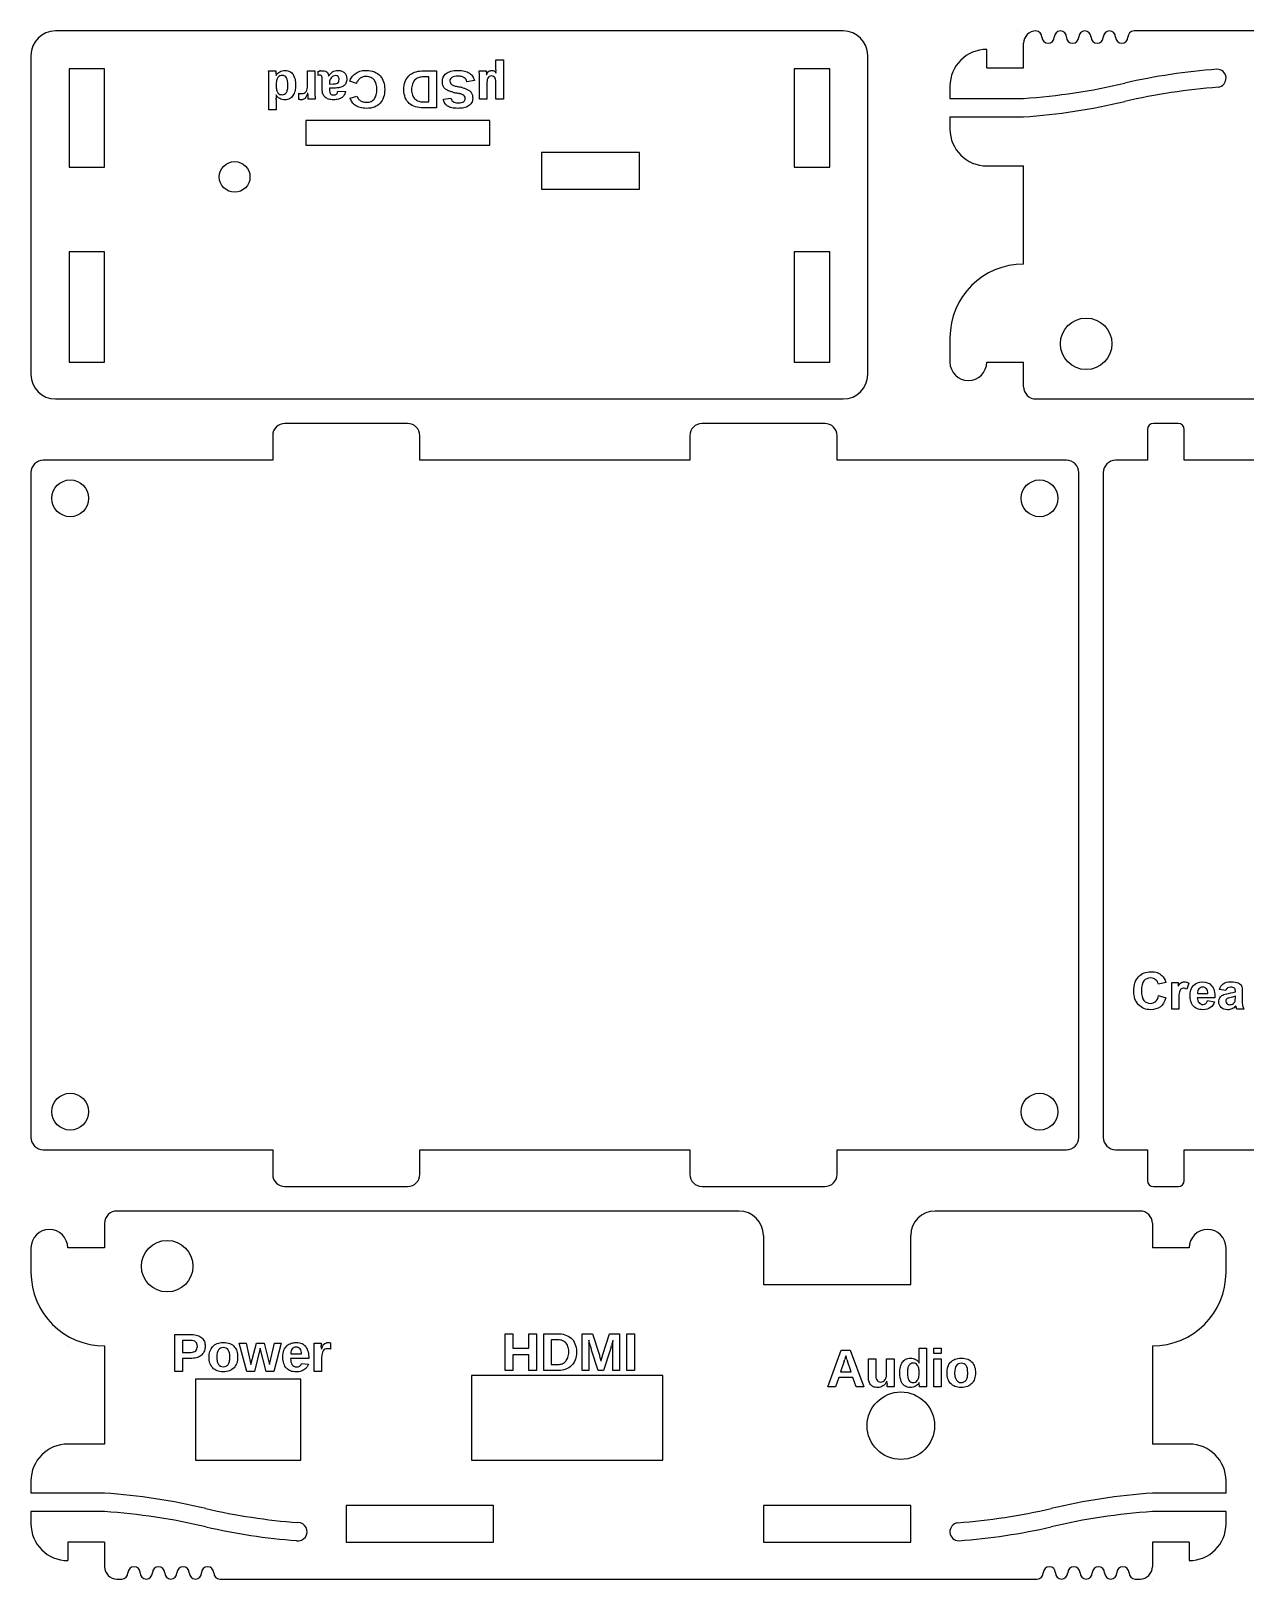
# Model space of a CAD drawing. Header units: millimetres. Extents: x 0 to 173, y 0 to 126.
# Drawn here: x 0 to 98.9, y 0 to 126.2 of the extents above; entities that cross this region are included whole.
import ezdxf

# ---------------------------------------------------------------- set-up
doc = ezdxf.new("R2010")
doc.units = ezdxf.units.MM
doc.layers.add('connector cutout', color=1, linetype='Continuous')
doc.layers.add('text', color=2, linetype='Continuous')

msp = doc.modelspace()

# ---------------------------------------------------------------- linework, layer by layer
at = {"lineweight": -3}
for p, q in [((66.2, 126.2), (2, 126.2)), ((80.4, 126.2), (80.4, 126.2)), ((80.9, 123.2), (80.9, 125.2)), ((157.3, 126.2), (89.9, 126.2)), ((0, 124.2), (0, 98.2)), ((68.2, 98.2), (68.2, 124.2)), ((77.9, 123.2), (77.9, 124.7)), ((6, 123.1), (3.1, 123.1)), ((3.1, 123.1), (3.1, 115.1)), ((6, 115.1), (6, 123.1)), ((65.1, 123.1), (62.2, 123.1)), ((62.2, 123.1), (62.2, 115.1)), ((65.1, 115.1), (65.1, 123.1)), ((77.9, 123.2), (80.9, 123.2)), ((74.9, 121.7), (74.9, 120.7)), ((74.9, 120.7), (80.9, 120.7)), ((74.9, 119.2), (80.9, 119.2)), ((74.9, 119.2), (74.9, 118.2)), ((3.1, 115.1), (6, 115.1)), ((62.2, 115.1), (65.1, 115.1)), ((77.9, 115.2), (80.9, 115.2)), ((80.9, 107.2), (80.9, 115.2)), ((6, 108.2), (3.1, 108.2)), ((3.1, 108.2), (3.1, 99.2)), ((6, 99.2), (6, 108.2)), ((65.1, 108.2), (62.2, 108.2)), ((62.2, 108.2), (62.2, 99.2)), ((65.1, 99.2), (65.1, 108.2)), ((74.9, 101.2), (74.9, 99.2)), ((3.1, 99.2), (6, 99.2)), ((62.2, 99.2), (65.1, 99.2)), ((77.9, 99.2), (77.9, 99.2)), ((77.9, 99.2), (80.9, 99.2)), ((80.9, 97.2), (80.9, 99.2)), ((2, 96.2), (66.2, 96.2)), ((81.9, 96.2), (132.6, 96.2)), ((30.7, 94.2), (20.7, 94.2)), ((64.7, 94.2), (54.7, 94.2)), ((19.7, 93.2), (19.7, 91.2)), ((31.7, 91.2), (31.7, 93.2)), ((53.7, 93.2), (53.7, 91.2)), ((65.7, 91.2), (65.7, 93.2)), ((19.7, 91.2), (1, 91.2)), ((53.7, 91.2), (31.7, 91.2)), ((84.4, 91.2), (65.7, 91.2)), ((91, 91.2), (88.4, 91.2)), ((141.1, 91.2), (94, 91.2)), ((0, 90.2), (0, 36)), ((85.4, 36), (85.4, 90.2)), ((87.4, 90.2), (87.4, 36)), ((1, 35), (19.7, 35)), ((19.7, 35), (19.7, 33)), ((31.7, 35), (53.7, 35)), ((31.7, 33), (31.7, 35)), ((53.7, 35), (53.7, 33)), ((65.7, 35), (84.4, 35)), ((65.7, 33), (65.7, 35)), ((88.4, 35), (91, 35)), ((94, 35), (141.1, 35)), ((20.7, 32), (30.7, 32)), ((54.7, 32), (64.7, 32)), ((57.7, 30), (7, 30)), ((90.4, 30), (73.7, 30)), ((6, 29), (6, 27)), ((59.7, 28), (59.7, 24)), ((71.7, 24), (71.7, 28)), ((91.4, 29), (91.4, 27)), ((0, 27), (0, 25)), ((3, 27), (3, 27)), ((6, 27), (3, 27)), ((94.4, 27), (91.4, 27)), ((94.4, 27), (94.4, 27)), ((97.4, 25), (97.4, 27)), ((59.7, 24), (71.7, 24)), ((3, 19), (3, 19)), ((6, 19), (6, 11)), ((91.4, 19), (91.4, 11)), ((6, 11), (3, 11)), ((94.4, 11), (91.4, 11)), ((0, 8), (0, 7)), ((97.4, 7), (97.4, 8)), ((6, 7), (0, 7)), ((97.4, 7), (91.4, 7)), ((6, 5.5), (0, 5.5)), ((0, 5.5), (0, 4.5)), ((37.7, 6), (25.7, 6)), ((25.7, 6), (25.7, 3)), ((37.7, 3), (37.7, 6)), ((71.7, 6), (59.7, 6)), ((59.7, 6), (59.7, 3)), ((71.7, 3), (71.7, 6)), ((97.4, 5.5), (91.4, 5.5)), ((97.4, 4.5), (97.4, 5.5)), ((3, 3), (3, 3)), ((3, 3), (3, 1.5)), ((6, 3), (3, 3)), ((6, 3), (6, 1)), ((25.7, 3), (37.7, 3)), ((59.7, 3), (71.7, 3)), ((94.4, 3), (91.4, 3)), ((91.4, 3), (91.4, 1)), ((94.4, 3), (94.4, 1.5)), ((7, 0), (7.4, 0)), ((90, 0), (90.4, 0)), ((91.4, 0), (91.4, 0))]:
    msp.add_line(p, q, dxfattribs=at)
for p, q in [((91, 93.7), (91, 91.2)), ((93.5, 94.2), (91.5, 94.2)), ((94, 91.2), (94, 93.7)), ((94, 91.2), (94, 91.2)), ((91, 35), (91, 32.5)), ((94, 35), (94, 35)), ((94, 32.5), (94, 35)), ((91.5, 32), (93.5, 32)), ((15.4, 0), (82, 0))]:
    msp.add_line(p, q)
for centre in [(86, 100.7), (11.1, 25.5)]:
    msp.add_circle(centre, 2.1)
for centre, radius, start, end in [((2, 124.2), 2, 90, 180), ((66.2, 124.2), 2, 0, 90), ((81.9, 125.2), 1, 90, 180), ((77.9, 121.7), 3, 90, 180), ((100.32, 73.21), 50, 94.1979, 102.9071), ((96.66, 122.34), 0.742, 278.5192, 90), ((77.56, 170.59), 50, 273.8292, 283.4021), ((100.43, 71.74), 50, 94.1965, 103.0348), ((77.56, 169.09), 50, 273.8292, 283.4021), ((77.9, 118.2), 3, 180, 270), ((2, 98.2), 2, 180, 270), ((66.2, 98.2), 2, 270, 0), ((81.9, 97.2), 1, 180, 270), ((20.7, 93.2), 1, 90, 180), ((30.7, 93.2), 1, 0, 90), ((54.7, 93.2), 1, 90, 180), ((64.7, 93.2), 1, 0, 90), ((1, 90.2), 1, 90, 180), ((84.4, 90.2), 1, 0, 90), ((88.4, 90.2), 1, 90, 180), ((1, 36), 1, 180, 270), ((84.4, 36), 1, 270, 0), ((88.4, 36), 1, 180, 270), ((20.7, 33), 1, 180, 270), ((30.7, 33), 1, 270, 0), ((54.7, 33), 1, 180, 270), ((64.7, 33), 1, 270, 0), ((7, 29), 1, 90, 180), ((90.4, 29), 1, 0, 90), ((95.9, 27), 1.5, 0, 180), ((91.4, 25), 6, 270, 0), ((3, 8), 3, 90, 180), ((94.4, 8), 3, 0, 90), ((2.66, -42.89), 50, 76.5979, 86.1708), ((94.74, -42.89), 50, 93.8292, 103.4021), ((2.66, -44.39), 50, 76.5979, 86.1708), ((25.53, 54.46), 50, 256.9645, 265.6752), ((71.87, 54.46), 50, 274.1965, 283.0348), ((94.74, -44.39), 50, 93.8292, 103.4021), ((3, 4.5), 3, 180, 270), ((25.42, 52.99), 50, 257.0936, 265.6751), ((21.76, 3.86), 0.742, 261.3844, 90.0951), ((75.64, 3.86), 0.742, 98.5192, 270), ((71.98, 52.99), 50, 274.1979, 282.9071), ((94.4, 4.5), 3, 270, 0), ((7, 1), 1, 180, 270), ((90.4, 1), 1, 270, 0)]:
    msp.add_arc(centre, radius, start, end, dxfattribs=at)
for centre, radius, start, end in [((81.9, 125.7), 0.5, 0, 90), ((82.9, 125.7), 0.5, 180, 0), ((83.9, 125.7), 0.5, 0, 180), ((84.9, 125.7), 0.5, 180, 0), ((85.9, 125.7), 0.5, 0, 180), ((86.9, 125.7), 0.5, 180, 0), ((87.9, 125.7), 0.5, 0, 180), ((88.9, 125.7), 0.5, 180, 0), ((89.9, 125.7), 0.5, 90, 180), ((80.9, 101.2), 6, 90, 180), ((76.4, 99.2), 1.5, 180, 0), ((91.5, 93.7), 0.5, 90, 180), ((93.5, 93.7), 0.5, 0, 90), ((91.5, 32.5), 0.5, 180, 270), ((93.5, 32.5), 0.5, 270, 0), ((57.7, 28), 2, 0, 90), ((73.7, 28), 2, 90, 180), ((1.5, 27), 1.5, 0, 180), ((6, 25), 6, 180, 270), ((7.4, 0.5), 0.5, 270, 0), ((8.4, 0.5), 0.5, 0, 180), ((9.4, 0.5), 0.5, 180, 0), ((10.4, 0.5), 0.5, 0, 180), ((11.4, 0.5), 0.5, 180, 0), ((12.4, 0.5), 0.5, 0, 180), ((13.4, 0.5), 0.5, 180, 0), ((14.4, 0.5), 0.5, 0, 180), ((15.4, 0.5), 0.5, 180, 270), ((82, 0.5), 0.5, 270, 0), ((83, 0.5), 0.5, 0, 180), ((84, 0.5), 0.5, 180, 0), ((85, 0.5), 0.5, 0, 180), ((86, 0.5), 0.5, 180, 0), ((87, 0.5), 0.5, 0, 180), ((88, 0.5), 0.5, 180, 0), ((89, 0.5), 0.5, 0, 180), ((90, 0.5), 0.5, 180, 270)]:
    msp.add_arc(centre, radius, start, end)
at = {"layer": 'connector cutout'}
for p, q in [((37.4, 118.9), (22.4, 118.9)), ((22.4, 118.9), (22.4, 116.9)), ((37.4, 116.9), (37.4, 118.9)), ((22.4, 116.9), (37.4, 116.9)), ((49.6, 116.3), (41.6, 116.3)), ((41.6, 116.3), (41.6, 113.3)), ((49.6, 113.3), (49.6, 116.3)), ((41.6, 113.3), (49.6, 113.3)), ((51.5, 16.6), (35.9, 16.6)), ((35.9, 16.6), (35.9, 9.7)), ((51.5, 9.7), (51.5, 16.6)), ((22, 16.3), (13.4, 16.3)), ((13.4, 16.3), (13.4, 9.7)), ((22, 9.7), (22, 16.3)), ((13.4, 9.7), (22, 9.7)), ((35.9, 9.7), (51.5, 9.7))]:
    msp.add_line(p, q, dxfattribs=at)
for centre, radius in [((16.6, 114.3), 1.25), ((3.2, 88.1), 1.5), ((82.2, 88.1), 1.5), ((3.2, 38.1), 1.5), ((82.2, 38.1), 1.5), ((70.9, 12.5), 2.75)]:
    msp.add_circle(centre, radius, dxfattribs=at)
at = {"layer": 'text'}
for p, q in [((37.9, 123.03), (37.9, 123.84)), ((37.9, 123.84), (38.5, 123.84)), ((38.5, 123.84), (38.5, 120.63)), ((19.37, 122.94), (19.95, 122.94)), ((19.39, 119.78), (19.39, 122.44)), ((19.98, 122.56), (19.99, 122.56)), ((22.54, 121.81), (22.54, 122.94)), ((22.54, 122.94), (23.14, 122.94)), ((23.14, 122.94), (23.14, 121.17)), ((23.41, 122.58), (23.41, 122.91)), ((24.26, 122.53), (24.27, 122.53)), ((31.85, 122.94), (33.06, 122.94)), ((32.44, 122.45), (31.9, 122.45)), ((32.44, 120.42), (32.44, 122.45)), ((33.06, 122.94), (33.06, 119.94)), ((36.53, 122.94), (37.1, 122.94)), ((36.55, 120.63), (36.55, 122.42)), ((37.13, 122.63), (37.14, 122.63)), ((37.9, 122.79), (37.91, 122.79)), ((23.74, 121.42), (23.74, 122.26)), ((24.33, 121.99), (24.33, 121.87)), ((24.33, 121.87), (24.64, 121.88)), ((24.83, 121.55), (24.33, 121.54)), ((24.33, 121.54), (24.33, 121.42)), ((25.01, 121.3), (25.63, 121.27)), ((26.52, 121.92), (25.98, 122.12)), ((36.14, 122.16), (35.53, 122.06)), ((37.15, 121.86), (37.15, 120.63)), ((37.9, 120.63), (37.9, 121.92)), ((19.99, 121), (19.98, 121)), ((19.99, 120.62), (19.99, 119.78)), ((21.82, 120.62), (21.82, 121.12)), ((22.56, 121.13), (22.55, 121.13)), ((23.16, 120.63), (22.59, 120.63)), ((26.01, 120.73), (26.57, 120.88)), ((33.06, 119.94), (31.98, 119.94)), ((31.99, 120.42), (32.44, 120.42)), ((33.61, 120.64), (34.22, 120.73)), ((37.15, 120.63), (36.55, 120.63)), ((38.5, 120.63), (37.9, 120.63)), ((19.99, 119.78), (19.39, 119.78)), ((92.49, 48.64), (91.89, 48.49)), ((92.98, 46.46), (92.98, 48.64)), ((92.98, 48.64), (93.51, 48.64)), ((93.51, 48.64), (93.51, 48.33)), ((94.38, 48.58), (94.21, 48.08)), ((97.39, 47.97), (96.87, 48.07)), ((91.91, 47.57), (92.49, 47.38)), ((93.55, 47.13), (93.55, 46.46)), ((96.5, 47.38), (95.06, 47.38)), ((95.07, 47.74), (95.93, 47.74)), ((95.89, 47.15), (96.47, 47.06)), ((98.16, 47.88), (98.16, 47.94)), ((98.16, 47.39), (98.16, 47.51)), ((98.72, 47.85), (98.72, 47.18)), ((93.55, 46.46), (92.98, 46.46)), ((98.85, 46.46), (98.28, 46.46)), ((11.73, 16.93), (11.73, 19.93)), ((11.73, 19.93), (13.08, 19.93)), ((13.01, 19.45), (12.36, 19.45)), ((12.36, 19.45), (12.36, 18.47)), ((17.58, 16.93), (16.98, 19.24)), ((16.98, 19.24), (17.55, 19.24)), ((17.55, 19.24), (17.92, 17.48)), ((17.92, 17.48), (18.37, 19.24)), ((18.37, 19.24), (19.01, 19.24)), ((19.01, 19.24), (19.45, 17.48)), ((19.45, 17.48), (19.84, 19.24)), ((20.4, 19.24), (19.79, 16.93)), ((19.84, 19.24), (20.4, 19.24)), ((23.07, 19.24), (23.64, 19.24)), ((24.42, 19.25), (24.42, 18.75)), ((38.65, 17), (38.65, 20)), ((38.65, 20), (39.27, 20)), ((39.27, 20), (39.27, 18.81)), ((40.58, 18.81), (40.58, 20)), ((40.58, 20), (41.21, 20)), ((41.21, 20), (41.21, 17)), ((41.79, 17), (41.79, 20)), ((41.79, 20), (42.87, 20)), ((42.86, 19.51), (42.41, 19.51)), ((42.41, 19.51), (42.41, 17.49)), ((44.93, 17), (44.93, 20)), ((44.93, 20), (45.77, 20)), ((45.77, 20), (46.3, 18.32)), ((46.61, 18.31), (47.14, 20)), ((47.14, 20), (47.97, 20)), ((47.97, 20), (47.97, 17)), ((48.56, 17), (48.56, 20)), ((48.56, 20), (49.18, 20)), ((49.18, 20), (49.18, 17)), ((12.36, 18.47), (13.02, 18.47)), ((13.1, 17.99), (12.36, 17.99)), ((12.36, 17.99), (12.36, 16.93)), ((18.69, 18.81), (18.21, 16.93)), ((19.16, 16.93), (18.69, 18.81)), ((22.64, 17.97), (21.16, 17.97)), ((21.17, 18.35), (22.06, 18.35)), ((22.64, 17.99), (22.64, 17.97)), ((23.09, 16.93), (23.09, 18.7)), ((23.67, 18.75), (23.68, 18.75)), ((23.69, 18.06), (23.69, 16.93)), ((39.27, 18.81), (40.58, 18.81)), ((40.58, 18.29), (39.27, 18.29)), ((39.27, 18.29), (39.27, 17)), ((40.58, 17), (40.58, 18.29)), ((45.48, 18.82), (45.48, 17)), ((46.23, 17), (45.69, 18.67)), ((47.21, 18.67), (46.67, 17)), ((47.42, 17), (47.42, 18.82)), ((64.95, 15.66), (66.04, 18.66)), ((66.28, 17.76), (65.98, 16.9)), ((66.04, 18.66), (66.78, 18.66)), ((66.84, 16.9), (66.55, 17.76)), ((66.78, 18.66), (67.87, 15.66)), ((68.25, 16.5), (68.25, 17.96)), ((68.25, 17.96), (68.85, 17.96)), ((68.85, 17.96), (68.85, 16.67)), ((69.74, 16.73), (69.74, 17.96)), ((69.74, 17.96), (70.34, 17.96)), ((70.34, 17.96), (70.34, 16.17)), ((72.39, 17.98), (72.39, 18.82)), ((72.39, 18.82), (72.99, 18.82)), ((72.99, 18.82), (72.99, 16.16)), ((73.58, 18.38), (73.58, 18.82)), ((73.58, 18.82), (74.18, 18.82)), ((74.18, 18.38), (73.58, 18.38)), ((73.58, 15.66), (73.58, 17.96)), ((73.58, 17.96), (74.18, 17.96)), ((74.18, 18.82), (74.18, 18.38)), ((74.18, 17.96), (74.18, 15.66)), ((12.36, 16.93), (11.73, 16.93)), ((18.21, 16.93), (17.58, 16.93)), ((19.79, 16.93), (19.16, 16.93)), ((22.04, 17.57), (22.61, 17.52)), ((23.69, 16.93), (23.09, 16.93)), ((39.27, 17), (38.65, 17)), ((41.21, 17), (40.58, 17)), ((43, 17), (41.79, 17)), ((42.41, 17.49), (42.95, 17.49)), ((45.48, 17), (44.93, 17)), ((46.67, 17), (46.23, 17)), ((47.97, 17), (47.42, 17)), ((49.18, 17), (48.56, 17)), ((65.84, 16.43), (65.58, 15.66)), ((66.98, 16.43), (65.84, 16.43)), ((65.98, 16.9), (66.84, 16.9)), ((67.25, 15.66), (66.98, 16.43)), ((72.39, 17.6), (72.39, 17.6)), ((65.58, 15.66), (64.95, 15.66)), ((67.87, 15.66), (67.25, 15.66)), ((69.76, 16.12), (69.75, 16.12)), ((70.35, 15.66), (69.78, 15.66)), ((72.39, 16.03), (72.38, 16.03)), ((73, 15.66), (72.42, 15.66)), ((74.18, 15.66), (73.58, 15.66))]:
    msp.add_line(p, q, dxfattribs=at)
for centre, radius, start, end in [((17.06, 122.5), 2.92, 3.2884, 5.509), ((19.7, 138.39), 15.93, 283.4983, 283.8521), ((23.73, 122.03), 0.927, 98.5294, 103.8919), ((25.16, 122.42), 11.39, 0.0146, 0.7676), ((44.67, 123.03), 6.77, 179.9947, 180.9953), ((37.3, 133.44), 12.57, 256.5921, 257.8947), ((31.46, 106.58), 15.45, 75.9628, 76.9375), ((26.23, 120.84), 6.24, 180.0193, 181.0368), ((13.75, 120.62), 6.23, 0.0206, 1.0379), ((22.3, 123.29), 2.22, 257.5268, 260.5807), ((31.61, 121.39), 9.05, 182.3985, 183.3362), ((42.91, 122.04), 20.38, 183.3164, 183.7036), ((14.62, 18.49), 9.05, 2.3985, 3.3362), ((84.69, 21.42), 39.28, 182.8355, 183.1901), ((-94.83, 13.62), 140.42, 2.2005, 2.2883), ((36.09, 16.35), 9.87, 15.6779, 16.4761), ((91.63, 31.95), 47.83, 195.6874, 195.8518), ((1.27, 31.95), 47.83, 344.1482, 344.3126), ((633.21, -137.22), 606.37, 165.02444, 165.05568), ((23.94, 16.58), 2.22, 77.5268, 80.5807), ((121.17, 40.34), 78.53, 195.8515, 195.942), ((130.61, -4.73), 87.11, 164.8935, 165.0386), ((37.42, 20.55), 9.44, 344.1459, 344.7236), ((54.45, 15.9), 8.2, 164.0616, 164.7252), ((57.1, 20.9), 9.7, 341.0973, 342.0328), ((75.72, 20.9), 9.7, 197.9672, 198.9027), ((107.93, 17.72), 38.2, 182.5832, 182.7877)]:
    msp.add_arc(centre, radius, start, end, dxfattribs=at)
for points in [[(19.38, 122.73), (19.38, 122.82), (19.37, 122.89), (19.37, 122.94)], [(19.39, 122.44), (19.39, 122.55), (19.38, 122.65), (19.38, 122.73)], [(19.95, 122.94), (19.95, 122.93), (19.95, 122.91), (19.96, 122.88)], [(19.96, 122.88), (19.96, 122.85), (19.97, 122.81), (19.97, 122.78)], [(19.98, 122.66), (19.98, 122.63), (19.98, 122.59), (19.98, 122.56)], [(19.99, 122.56), (20.06, 122.71), (20.16, 122.82), (20.28, 122.88)], [(20.29, 122.53), (20.23, 122.51), (20.18, 122.46), (20.13, 122.4)], [(20.28, 122.88), (20.4, 122.95), (20.55, 122.98), (20.73, 122.98)], [(20.47, 122.57), (20.41, 122.57), (20.35, 122.56), (20.29, 122.53)], [(20.94, 121.79), (20.94, 122.31), (20.79, 122.57), (20.47, 122.57)], [(20.73, 122.98), (20.87, 122.98), (21, 122.95), (21.1, 122.89)], [(21.1, 122.89), (21.21, 122.83), (21.3, 122.75), (21.36, 122.64)], [(21.36, 122.64), (21.43, 122.53), (21.48, 122.41), (21.52, 122.26)], [(23.55, 122.6), (23.5, 122.6), (23.46, 122.59), (23.41, 122.58)], [(23.64, 122.57), (23.62, 122.59), (23.59, 122.6), (23.55, 122.6)], [(23.59, 122.95), (23.62, 122.95), (23.65, 122.96), (23.69, 122.96)], [(23.7, 122.51), (23.69, 122.54), (23.67, 122.56), (23.64, 122.57)], [(23.69, 122.96), (23.72, 122.96), (23.75, 122.96), (23.8, 122.96)], [(23.73, 122.4), (23.72, 122.44), (23.71, 122.48), (23.7, 122.51)], [(23.8, 122.96), (23.95, 122.96), (24.06, 122.93), (24.13, 122.85)], [(24.13, 122.85), (24.2, 122.78), (24.24, 122.67), (24.26, 122.53)], [(24.27, 122.53), (24.35, 122.67), (24.45, 122.78), (24.58, 122.86)], [(24.63, 122.51), (24.57, 122.48), (24.51, 122.44), (24.47, 122.38)], [(24.58, 122.86), (24.7, 122.94), (24.85, 122.98), (25.03, 122.98)], [(24.84, 122.56), (24.76, 122.56), (24.69, 122.55), (24.63, 122.51)], [(25.04, 122.48), (24.99, 122.54), (24.92, 122.56), (24.84, 122.56)], [(25.03, 122.98), (25.14, 122.98), (25.24, 122.96), (25.33, 122.93)], [(25.11, 122.24), (25.11, 122.35), (25.09, 122.43), (25.04, 122.48)], [(25.33, 122.93), (25.41, 122.9), (25.49, 122.86), (25.55, 122.8)], [(25.55, 122.8), (25.61, 122.74), (25.66, 122.67), (25.69, 122.58)], [(25.69, 122.58), (25.72, 122.5), (25.74, 122.4), (25.74, 122.29)], [(25.98, 122.12), (26.02, 122.23), (26.08, 122.34), (26.15, 122.44)], [(26.15, 122.44), (26.22, 122.54), (26.31, 122.63), (26.41, 122.71)], [(26.41, 122.71), (26.52, 122.79), (26.65, 122.86), (26.79, 122.91)], [(27.01, 122.44), (26.92, 122.4), (26.85, 122.36), (26.78, 122.31)], [(26.79, 122.91), (26.94, 122.96), (27.11, 122.98), (27.31, 122.98)], [(27.31, 122.49), (27.2, 122.49), (27.09, 122.47), (27.01, 122.44)], [(27.31, 122.98), (27.57, 122.98), (27.8, 122.94), (27.99, 122.86)], [(27.71, 122.41), (27.6, 122.46), (27.47, 122.49), (27.31, 122.49)], [(27.99, 122.86), (28.18, 122.79), (28.34, 122.68), (28.46, 122.54)], [(28.46, 122.54), (28.58, 122.4), (28.68, 122.24), (28.74, 122.05)], [(30.5, 122.07), (30.58, 122.26), (30.68, 122.42), (30.81, 122.55)], [(30.81, 122.55), (30.94, 122.68), (31.1, 122.77), (31.27, 122.84)], [(31.27, 122.84), (31.45, 122.9), (31.64, 122.94), (31.85, 122.94)], [(31.9, 122.45), (31.78, 122.45), (31.66, 122.43), (31.55, 122.39)], [(33.53, 122.07), (33.53, 122.21), (33.55, 122.33), (33.6, 122.44)], [(33.6, 122.44), (33.65, 122.56), (33.73, 122.65), (33.83, 122.73)], [(33.83, 122.73), (33.94, 122.81), (34.07, 122.87), (34.23, 122.91)], [(34.23, 122.91), (34.4, 122.96), (34.59, 122.98), (34.81, 122.98)], [(34.8, 122.51), (34.58, 122.51), (34.42, 122.48), (34.31, 122.41)], [(35.11, 122.48), (35.02, 122.5), (34.92, 122.51), (34.8, 122.51)], [(34.81, 122.98), (35.01, 122.98), (35.19, 122.96), (35.34, 122.93)], [(35.32, 122.38), (35.27, 122.42), (35.19, 122.45), (35.11, 122.48)], [(35.34, 122.93), (35.49, 122.89), (35.62, 122.84), (35.73, 122.77)], [(35.73, 122.77), (35.84, 122.7), (35.93, 122.61), (35.99, 122.51)], [(35.99, 122.51), (36.06, 122.41), (36.11, 122.29), (36.14, 122.16)], [(36.54, 122.85), (36.54, 122.89), (36.54, 122.92), (36.53, 122.94)], [(36.55, 122.72), (36.54, 122.77), (36.54, 122.81), (36.54, 122.85)], [(36.55, 122.57), (36.55, 122.62), (36.55, 122.67), (36.55, 122.72)], [(37.1, 122.94), (37.11, 122.9), (37.11, 122.86), (37.12, 122.81)], [(37.12, 122.81), (37.13, 122.75), (37.13, 122.69), (37.13, 122.63)], [(37.14, 122.63), (37.17, 122.7), (37.19, 122.76), (37.22, 122.8)], [(37.22, 122.8), (37.26, 122.85), (37.29, 122.88), (37.32, 122.91)], [(37.35, 122.48), (37.3, 122.45), (37.26, 122.4), (37.23, 122.34)], [(37.32, 122.91), (37.36, 122.94), (37.4, 122.96), (37.44, 122.96)], [(37.53, 122.53), (37.46, 122.53), (37.4, 122.51), (37.35, 122.48)], [(37.44, 122.96), (37.48, 122.97), (37.52, 122.98), (37.57, 122.98)], [(37.71, 122.48), (37.66, 122.51), (37.6, 122.53), (37.53, 122.53)], [(37.57, 122.98), (37.64, 122.98), (37.71, 122.96), (37.77, 122.93)], [(37.82, 122.36), (37.8, 122.41), (37.76, 122.45), (37.71, 122.48)], [(37.77, 122.93), (37.82, 122.89), (37.87, 122.85), (37.9, 122.79)], [(37.91, 122.79), (37.9, 122.83), (37.9, 122.88), (37.9, 122.92)], [(20.02, 122.16), (19.99, 122.05), (19.98, 121.93), (19.98, 121.77)], [(19.98, 121.77), (19.98, 121.62), (19.99, 121.49), (20.02, 121.39)], [(20.13, 122.4), (20.09, 122.34), (20.05, 122.26), (20.02, 122.16)], [(20.02, 121.39), (20.05, 121.29), (20.08, 121.22), (20.13, 121.16)], [(20.13, 121.16), (20.18, 121.1), (20.23, 121.06), (20.29, 121.03)], [(20.67, 121.04), (20.73, 121.07), (20.78, 121.12), (20.82, 121.18)], [(20.82, 121.18), (20.86, 121.25), (20.89, 121.33), (20.91, 121.43)], [(20.91, 121.43), (20.93, 121.53), (20.94, 121.65), (20.94, 121.79)], [(21.52, 121.31), (21.48, 121.16), (21.43, 121.03), (21.35, 120.93)], [(21.52, 122.26), (21.55, 122.12), (21.57, 121.96), (21.57, 121.79)], [(21.57, 121.79), (21.57, 121.61), (21.55, 121.45), (21.52, 121.31)], [(22.07, 121.09), (22.22, 121.09), (22.34, 121.15), (22.42, 121.27)], [(22.42, 121.27), (22.5, 121.39), (22.54, 121.57), (22.54, 121.81)], [(23.14, 121.17), (23.14, 121.12), (23.14, 121.07), (23.14, 121.02)], [(23.74, 122.26), (23.74, 122.31), (23.73, 122.36), (23.73, 122.4)], [(23.8, 121.06), (23.76, 121.16), (23.74, 121.28), (23.74, 121.42)], [(24.37, 122.2), (24.35, 122.13), (24.33, 122.06), (24.33, 121.99)], [(24.33, 121.42), (24.33, 121.34), (24.34, 121.27), (24.36, 121.21)], [(24.36, 121.21), (24.37, 121.16), (24.39, 121.11), (24.42, 121.08)], [(24.47, 122.38), (24.43, 122.33), (24.39, 122.27), (24.37, 122.2)], [(24.64, 121.88), (24.7, 121.88), (24.76, 121.88), (24.82, 121.89)], [(24.82, 121.89), (24.88, 121.9), (24.93, 121.92), (24.97, 121.94)], [(25.18, 121.59), (25.07, 121.56), (24.95, 121.55), (24.83, 121.55)], [(24.97, 121.94), (25.02, 121.96), (25.05, 122), (25.08, 122.05)], [(24.97, 121.15), (24.99, 121.19), (25, 121.24), (25.01, 121.3)], [(25.08, 122.05), (25.1, 122.09), (25.11, 122.16), (25.11, 122.24)], [(25.47, 121.72), (25.39, 121.66), (25.29, 121.62), (25.18, 121.59)], [(25.67, 121.94), (25.62, 121.85), (25.56, 121.77), (25.47, 121.72)], [(25.63, 121.27), (25.62, 121.17), (25.59, 121.08), (25.54, 121)], [(25.74, 122.29), (25.74, 122.15), (25.72, 122.04), (25.67, 121.94)], [(26.63, 122.12), (26.58, 122.05), (26.55, 121.98), (26.52, 121.92)], [(26.78, 122.31), (26.72, 122.25), (26.67, 122.19), (26.63, 122.12)], [(27.99, 122.19), (27.92, 122.28), (27.83, 122.35), (27.71, 122.41)], [(28.14, 121.85), (28.11, 121.98), (28.06, 122.09), (27.99, 122.19)], [(28.19, 121.42), (28.19, 121.58), (28.18, 121.72), (28.14, 121.85)], [(28.14, 121), (28.18, 121.12), (28.19, 121.27), (28.19, 121.42)], [(28.74, 122.05), (28.8, 121.86), (28.83, 121.65), (28.83, 121.42)], [(28.83, 121.42), (28.83, 121.19), (28.8, 120.98), (28.74, 120.79)], [(30.39, 121.42), (30.39, 121.66), (30.43, 121.88), (30.5, 122.07)], [(30.51, 120.75), (30.43, 120.94), (30.39, 121.16), (30.39, 121.42)], [(31.09, 121.86), (31.04, 121.74), (31.02, 121.59), (31.02, 121.42)], [(31.02, 121.42), (31.02, 121.24), (31.05, 121.09), (31.09, 120.97)], [(31.27, 122.19), (31.2, 122.1), (31.13, 121.99), (31.09, 121.86)], [(31.55, 122.39), (31.45, 122.34), (31.35, 122.28), (31.27, 122.19)], [(33.57, 121.77), (33.54, 121.86), (33.53, 121.96), (33.53, 122.07)], [(33.7, 121.55), (33.65, 121.61), (33.6, 121.69), (33.57, 121.77)], [(33.89, 121.39), (33.82, 121.44), (33.75, 121.49), (33.7, 121.55)], [(34.12, 121.29), (34.04, 121.31), (33.96, 121.35), (33.89, 121.39)], [(34.39, 121.21), (34.29, 121.23), (34.21, 121.26), (34.12, 121.29)], [(34.31, 122.41), (34.2, 122.35), (34.14, 122.25), (34.14, 122.11)], [(34.14, 122.11), (34.14, 122.03), (34.16, 121.96), (34.21, 121.91)], [(34.21, 121.91), (34.25, 121.85), (34.31, 121.81), (34.39, 121.78)], [(34.39, 121.78), (34.46, 121.74), (34.55, 121.71), (34.65, 121.69)], [(34.65, 121.69), (34.75, 121.67), (34.85, 121.65), (34.95, 121.63)], [(35.21, 121.56), (35.3, 121.54), (35.38, 121.52), (35.45, 121.49)], [(35.46, 122.24), (35.43, 122.29), (35.38, 122.34), (35.32, 122.38)], [(35.45, 121.49), (35.53, 121.46), (35.6, 121.42), (35.67, 121.38)], [(35.53, 122.06), (35.52, 122.12), (35.49, 122.18), (35.46, 122.24)], [(35.67, 121.38), (35.74, 121.34), (35.79, 121.29), (35.84, 121.23)], [(35.84, 121.23), (35.89, 121.17), (35.93, 121.1), (35.96, 121.02)], [(37.17, 122.14), (37.16, 122.05), (37.15, 121.96), (37.15, 121.86)], [(37.23, 122.34), (37.2, 122.29), (37.18, 122.22), (37.17, 122.14)], [(37.88, 122.17), (37.87, 122.24), (37.85, 122.31), (37.82, 122.36)], [(37.9, 121.92), (37.9, 122.01), (37.9, 122.09), (37.88, 122.17)], [(19.98, 121), (19.98, 120.98), (19.98, 120.96), (19.98, 120.93)], [(19.98, 120.93), (19.98, 120.91), (19.98, 120.88), (19.98, 120.84)], [(20.11, 120.81), (20.06, 120.86), (20.02, 120.93), (19.99, 121)], [(20.27, 120.69), (20.21, 120.72), (20.16, 120.76), (20.11, 120.81)], [(20.46, 120.61), (20.39, 120.63), (20.33, 120.65), (20.27, 120.69)], [(20.29, 121.03), (20.35, 121.01), (20.41, 121), (20.47, 121)], [(20.68, 120.59), (20.61, 120.59), (20.53, 120.6), (20.46, 120.61)], [(20.47, 121), (20.55, 121), (20.61, 121.01), (20.67, 121.04)], [(21.08, 120.68), (20.97, 120.62), (20.83, 120.59), (20.68, 120.59)], [(21.35, 120.93), (21.28, 120.82), (21.19, 120.74), (21.08, 120.68)], [(21.9, 120.6), (21.86, 120.6), (21.83, 120.61), (21.82, 120.62)], [(22, 120.59), (21.97, 120.59), (21.93, 120.59), (21.9, 120.6)], [(21.93, 121.1), (21.97, 121.09), (22.02, 121.09), (22.07, 121.09)], [(22.21, 120.63), (22.15, 120.6), (22.08, 120.59), (22, 120.59)], [(22.36, 120.73), (22.32, 120.69), (22.27, 120.65), (22.21, 120.63)], [(22.46, 120.9), (22.43, 120.83), (22.4, 120.78), (22.36, 120.73)], [(22.55, 121.13), (22.52, 121.04), (22.49, 120.97), (22.46, 120.9)], [(22.56, 121.01), (22.56, 121.06), (22.56, 121.1), (22.56, 121.13)], [(22.59, 120.63), (22.59, 120.65), (22.58, 120.68), (22.58, 120.72)], [(23.14, 121.02), (23.14, 120.96), (23.15, 120.91), (23.15, 120.86)], [(23.15, 120.86), (23.15, 120.81), (23.15, 120.76), (23.15, 120.72)], [(23.15, 120.72), (23.15, 120.68), (23.16, 120.65), (23.16, 120.63)], [(23.98, 120.8), (23.9, 120.87), (23.84, 120.96), (23.8, 121.06)], [(24.26, 120.64), (24.15, 120.68), (24.05, 120.73), (23.98, 120.8)], [(24.64, 120.59), (24.5, 120.59), (24.37, 120.61), (24.26, 120.64)], [(24.42, 121.08), (24.45, 121.04), (24.48, 121.02), (24.53, 121)], [(24.53, 121), (24.57, 120.99), (24.62, 120.98), (24.67, 120.98)], [(25.06, 120.64), (24.94, 120.61), (24.8, 120.59), (24.64, 120.59)], [(24.67, 120.98), (24.72, 120.98), (24.76, 120.98), (24.8, 120.99)], [(24.8, 120.99), (24.84, 121), (24.88, 121.02), (24.9, 121.05)], [(24.9, 121.05), (24.93, 121.07), (24.96, 121.1), (24.97, 121.15)], [(25.35, 120.78), (25.27, 120.72), (25.17, 120.67), (25.06, 120.64)], [(25.54, 121), (25.5, 120.92), (25.43, 120.84), (25.35, 120.78)], [(26.18, 120.39), (26.11, 120.49), (26.05, 120.61), (26.01, 120.73)], [(26.45, 120.13), (26.34, 120.2), (26.25, 120.29), (26.18, 120.39)], [(26.83, 119.95), (26.68, 120), (26.55, 120.05), (26.45, 120.13)], [(26.57, 120.88), (26.59, 120.81), (26.62, 120.75), (26.66, 120.69)], [(26.66, 120.69), (26.7, 120.64), (26.75, 120.58), (26.82, 120.54)], [(26.82, 120.54), (26.88, 120.49), (26.95, 120.46), (27.04, 120.43)], [(27.34, 119.89), (27.14, 119.89), (26.97, 119.91), (26.83, 119.95)], [(27.04, 120.43), (27.12, 120.4), (27.22, 120.39), (27.33, 120.39)], [(27.33, 120.39), (27.48, 120.39), (27.61, 120.41), (27.72, 120.46)], [(28, 120), (27.81, 119.93), (27.59, 119.89), (27.34, 119.89)], [(27.72, 120.46), (27.83, 120.51), (27.92, 120.58), (27.99, 120.67)], [(27.99, 120.67), (28.06, 120.76), (28.11, 120.87), (28.14, 121)], [(28.46, 120.31), (28.34, 120.17), (28.19, 120.07), (28, 120)], [(28.74, 120.79), (28.68, 120.6), (28.59, 120.44), (28.46, 120.31)], [(30.83, 120.29), (30.69, 120.41), (30.58, 120.57), (30.51, 120.75)], [(31.34, 120.02), (31.14, 120.08), (30.98, 120.17), (30.83, 120.29)], [(31.09, 120.97), (31.14, 120.84), (31.21, 120.74), (31.29, 120.66)], [(31.29, 120.66), (31.38, 120.58), (31.48, 120.52), (31.6, 120.48)], [(31.98, 119.94), (31.75, 119.94), (31.53, 119.97), (31.34, 120.02)], [(31.6, 120.48), (31.72, 120.44), (31.85, 120.42), (31.99, 120.42)], [(33.73, 120.31), (33.67, 120.41), (33.63, 120.52), (33.61, 120.64)], [(33.95, 120.08), (33.86, 120.14), (33.78, 120.22), (33.73, 120.31)], [(34.3, 119.94), (34.16, 119.97), (34.05, 120.02), (33.95, 120.08)], [(34.22, 120.73), (34.25, 120.6), (34.31, 120.5), (34.41, 120.44)], [(34.81, 119.89), (34.61, 119.89), (34.44, 119.91), (34.3, 119.94)], [(34.41, 120.44), (34.5, 120.37), (34.64, 120.34), (34.82, 120.34)], [(34.96, 121.08), (34.87, 121.1), (34.77, 121.12), (34.66, 121.14)], [(35.28, 119.94), (35.14, 119.91), (34.98, 119.89), (34.81, 119.89)], [(34.82, 120.34), (34.93, 120.34), (35.02, 120.35), (35.09, 120.37)], [(35.19, 121), (35.12, 121.03), (35.05, 121.06), (34.96, 121.08)], [(35.09, 120.37), (35.17, 120.39), (35.23, 120.41), (35.27, 120.44)], [(35.34, 120.88), (35.3, 120.92), (35.25, 120.96), (35.19, 121)], [(35.27, 120.44), (35.31, 120.48), (35.34, 120.51), (35.36, 120.56)], [(35.66, 120.09), (35.56, 120.02), (35.43, 119.97), (35.28, 119.94)], [(35.39, 120.7), (35.39, 120.77), (35.37, 120.83), (35.34, 120.88)], [(35.36, 120.56), (35.38, 120.6), (35.39, 120.65), (35.39, 120.7)], [(35.91, 120.35), (35.85, 120.24), (35.77, 120.15), (35.66, 120.09)], [(36, 120.73), (36, 120.58), (35.97, 120.45), (35.91, 120.35)], [(35.96, 121.02), (35.99, 120.94), (36, 120.84), (36, 120.73)], [(90.27, 49.1), (90.53, 49.38), (90.86, 49.51), (91.29, 49.51)], [(91.29, 49.51), (91.65, 49.51), (91.95, 49.41), (92.18, 49.19)], [(89.88, 47.94), (89.88, 48.44), (90.01, 48.82), (90.27, 49.1)], [(90.71, 48.76), (90.57, 48.6), (90.51, 48.34), (90.51, 47.98)], [(90.51, 47.98), (90.51, 47.6), (90.57, 47.33), (90.71, 47.17)], [(91.25, 49), (91.03, 49), (90.85, 48.92), (90.71, 48.76)], [(91.66, 48.86), (91.55, 48.95), (91.42, 49), (91.25, 49)], [(91.89, 48.49), (91.85, 48.65), (91.78, 48.77), (91.66, 48.86)], [(92.18, 49.19), (92.32, 49.06), (92.42, 48.88), (92.49, 48.64)], [(93.51, 48.33), (93.6, 48.47), (93.68, 48.57), (93.76, 48.62)], [(93.73, 48.1), (93.68, 48.06), (93.63, 47.98), (93.6, 47.86)], [(93.94, 48.17), (93.86, 48.17), (93.79, 48.15), (93.73, 48.1)], [(93.76, 48.62), (93.83, 48.66), (93.91, 48.69), (94.01, 48.69)], [(94.21, 48.08), (94.11, 48.14), (94.02, 48.17), (93.94, 48.17)], [(94.01, 48.69), (94.14, 48.69), (94.26, 48.65), (94.38, 48.58)], [(94.47, 47.53), (94.47, 47.89), (94.56, 48.18), (94.75, 48.38)], [(94.75, 48.38), (94.94, 48.58), (95.18, 48.69), (95.46, 48.69)], [(95.19, 48.11), (95.11, 48.02), (95.07, 47.89), (95.07, 47.74)], [(95.5, 48.25), (95.37, 48.25), (95.27, 48.2), (95.19, 48.11)], [(95.46, 48.69), (95.79, 48.69), (96.04, 48.58), (96.23, 48.37)], [(95.8, 48.12), (95.72, 48.2), (95.62, 48.25), (95.5, 48.25)], [(95.93, 47.74), (95.92, 47.9), (95.88, 48.03), (95.8, 48.12)], [(96.23, 48.37), (96.42, 48.15), (96.51, 47.82), (96.5, 47.38)], [(96.87, 48.07), (96.93, 48.28), (97.03, 48.43), (97.17, 48.53)], [(97.17, 48.53), (97.31, 48.64), (97.53, 48.69), (97.81, 48.69)], [(97.53, 48.19), (97.47, 48.15), (97.43, 48.07), (97.39, 47.97)], [(97.77, 48.25), (97.67, 48.25), (97.59, 48.23), (97.53, 48.19)], [(98.08, 48.17), (98.02, 48.22), (97.92, 48.25), (97.77, 48.25)], [(97.81, 48.69), (98.07, 48.69), (98.26, 48.66), (98.38, 48.59)], [(98.16, 47.94), (98.16, 48.05), (98.13, 48.13), (98.08, 48.17)], [(98.38, 48.59), (98.51, 48.53), (98.6, 48.46), (98.65, 48.36)], [(98.65, 48.36), (98.7, 48.27), (98.72, 48.1), (98.72, 47.85)], [(90.27, 46.82), (90.01, 47.09), (89.88, 47.46), (89.88, 47.94)], [(91.25, 46.41), (90.85, 46.41), (90.52, 46.55), (90.27, 46.82)], [(90.71, 47.17), (90.85, 47.01), (91.02, 46.93), (91.24, 46.93)], [(91.24, 46.93), (91.4, 46.93), (91.54, 46.98), (91.66, 47.08)], [(91.66, 47.08), (91.77, 47.19), (91.86, 47.35), (91.91, 47.57)], [(92.49, 47.38), (92.4, 47.05), (92.25, 46.81), (92.05, 46.65)], [(93.6, 47.86), (93.57, 47.75), (93.55, 47.5), (93.55, 47.13)], [(94.68, 46.78), (94.54, 46.98), (94.47, 47.23), (94.47, 47.53)], [(95.52, 46.41), (95.14, 46.41), (94.86, 46.54), (94.68, 46.78)], [(95.06, 47.38), (95.06, 47.21), (95.11, 47.08), (95.2, 46.99)], [(95.2, 46.99), (95.28, 46.89), (95.39, 46.84), (95.53, 46.84)], [(95.53, 46.84), (95.62, 46.84), (95.69, 46.87), (95.75, 46.92)], [(95.75, 46.92), (95.82, 46.97), (95.86, 47.05), (95.89, 47.15)], [(96.47, 47.06), (96.39, 46.85), (96.28, 46.69), (96.12, 46.58)], [(96.81, 47.06), (96.81, 47.18), (96.84, 47.29), (96.9, 47.39)], [(97, 46.6), (96.87, 46.72), (96.81, 46.87), (96.81, 47.06)], [(96.9, 47.39), (96.96, 47.48), (97.04, 47.56), (97.14, 47.61)], [(97.14, 47.61), (97.25, 47.66), (97.4, 47.7), (97.6, 47.74)], [(97.5, 47.32), (97.42, 47.27), (97.38, 47.2), (97.38, 47.12)], [(97.38, 47.12), (97.38, 47.04), (97.41, 46.97), (97.47, 46.91)], [(97.47, 46.91), (97.53, 46.85), (97.61, 46.82), (97.7, 46.82)], [(97.81, 47.42), (97.65, 47.38), (97.55, 47.35), (97.5, 47.32)], [(97.6, 47.74), (97.87, 47.79), (98.06, 47.84), (98.16, 47.88)], [(97.7, 46.82), (97.81, 46.82), (97.91, 46.85), (98, 46.92)], [(98.16, 47.51), (98.09, 47.48), (97.97, 47.45), (97.81, 47.42)], [(98.2, 46.7), (98.11, 46.61), (98, 46.53), (97.89, 46.49)], [(98, 46.92), (98.07, 46.97), (98.12, 47.04), (98.14, 47.11)], [(98.14, 47.11), (98.15, 47.16), (98.16, 47.25), (98.16, 47.39)], [(98.23, 46.63), (98.22, 46.67), (98.21, 46.69), (98.2, 46.7)], [(98.72, 47.18), (98.72, 46.99), (98.73, 46.85), (98.75, 46.76)], [(98.75, 46.76), (98.76, 46.66), (98.8, 46.57), (98.85, 46.46)], [(92.05, 46.65), (91.84, 46.49), (91.57, 46.41), (91.25, 46.41)], [(96.12, 46.58), (95.96, 46.47), (95.76, 46.41), (95.52, 46.41)], [(97.53, 46.41), (97.31, 46.41), (97.13, 46.47), (97, 46.6)], [(97.89, 46.49), (97.78, 46.44), (97.66, 46.41), (97.53, 46.41)], [(98.28, 46.46), (98.27, 46.5), (98.25, 46.56), (98.23, 46.63)], [(13.42, 19.33), (13.33, 19.41), (13.19, 19.45), (13.01, 19.45)], [(13.08, 19.93), (13.27, 19.93), (13.43, 19.91), (13.57, 19.86)], [(13.56, 18.97), (13.56, 19.13), (13.52, 19.25), (13.42, 19.33)], [(13.53, 18.77), (13.55, 18.83), (13.56, 18.9), (13.56, 18.97)], [(13.57, 19.86), (13.71, 19.82), (13.83, 19.75), (13.92, 19.67)], [(13.92, 19.67), (14.02, 19.59), (14.08, 19.49), (14.13, 19.37)], [(14.13, 19.37), (14.17, 19.25), (14.2, 19.12), (14.2, 18.98)], [(14.2, 18.98), (14.2, 18.86), (14.17, 18.73), (14.13, 18.61)], [(14.59, 18.56), (14.64, 18.71), (14.71, 18.84), (14.8, 18.94)], [(14.8, 18.94), (14.9, 19.05), (15.02, 19.13), (15.17, 19.19)], [(15.17, 19.19), (15.31, 19.25), (15.49, 19.28), (15.68, 19.28)], [(15.68, 19.28), (15.89, 19.28), (16.07, 19.25), (16.21, 19.19)], [(16.21, 19.19), (16.36, 19.13), (16.48, 19.05), (16.57, 18.94)], [(16.57, 18.94), (16.66, 18.84), (16.73, 18.71), (16.78, 18.57)], [(20.62, 18.65), (20.68, 18.8), (20.76, 18.92), (20.86, 19.02)], [(20.86, 19.02), (20.96, 19.11), (21.08, 19.18), (21.21, 19.22)], [(21.21, 19.22), (21.34, 19.26), (21.48, 19.28), (21.62, 19.28)], [(21.62, 19.28), (21.8, 19.28), (21.96, 19.25), (22.09, 19.19)], [(22.09, 19.19), (22.21, 19.12), (22.32, 19.03), (22.4, 18.92)], [(23.08, 19.15), (23.08, 19.19), (23.07, 19.22), (23.07, 19.24)], [(23.08, 19.01), (23.08, 19.06), (23.08, 19.11), (23.08, 19.15)], [(23.09, 18.85), (23.09, 18.91), (23.09, 18.96), (23.08, 19.01)], [(23.64, 19.24), (23.65, 19.22), (23.65, 19.19), (23.65, 19.15)], [(23.65, 19.15), (23.65, 19.11), (23.66, 19.06), (23.66, 19.01)], [(23.68, 18.75), (23.71, 18.83), (23.74, 18.9), (23.77, 18.97)], [(23.77, 18.97), (23.8, 19.04), (23.83, 19.09), (23.87, 19.14)], [(23.87, 19.14), (23.91, 19.18), (23.96, 19.22), (24.02, 19.24)], [(24.02, 19.24), (24.08, 19.27), (24.15, 19.28), (24.23, 19.28)], [(24.23, 19.28), (24.27, 19.28), (24.3, 19.28), (24.34, 19.27)], [(24.34, 19.27), (24.37, 19.27), (24.4, 19.26), (24.42, 19.25)], [(43.25, 19.46), (43.13, 19.5), (43, 19.51), (42.86, 19.51)], [(42.87, 20), (43.1, 20), (43.32, 19.97), (43.51, 19.91)], [(43.56, 19.28), (43.47, 19.36), (43.37, 19.42), (43.25, 19.46)], [(43.51, 19.91), (43.71, 19.85), (43.88, 19.77), (44.02, 19.64)], [(43.76, 18.97), (43.71, 19.1), (43.64, 19.2), (43.56, 19.28)], [(43.83, 18.52), (43.83, 18.7), (43.8, 18.85), (43.76, 18.97)], [(44.02, 19.64), (44.16, 19.52), (44.27, 19.37), (44.34, 19.18)], [(44.34, 19.18), (44.42, 19), (44.46, 18.78), (44.46, 18.52)], [(45.55, 19.15), (45.52, 19.25), (45.49, 19.36), (45.46, 19.47)], [(45.48, 19.01), (45.48, 18.94), (45.48, 18.87), (45.48, 18.82)], [(47.35, 19.15), (47.34, 19.11), (47.33, 19.07), (47.32, 19.02)], [(47.42, 19.04), (47.42, 19.12), (47.42, 19.19), (47.43, 19.25)], [(47.42, 18.82), (47.42, 18.89), (47.42, 18.97), (47.42, 19.04)], [(47.43, 19.25), (47.43, 19.33), (47.44, 19.4), (47.44, 19.47)], [(13.02, 18.47), (13.12, 18.47), (13.2, 18.49), (13.26, 18.51)], [(13.59, 18.07), (13.45, 18.02), (13.29, 17.99), (13.1, 17.99)], [(13.26, 18.51), (13.33, 18.53), (13.39, 18.57), (13.43, 18.61)], [(13.43, 18.61), (13.48, 18.66), (13.51, 18.71), (13.53, 18.77)], [(13.93, 18.29), (13.84, 18.2), (13.73, 18.13), (13.59, 18.07)], [(14.13, 18.61), (14.09, 18.49), (14.02, 18.38), (13.93, 18.29)], [(14.52, 18.09), (14.52, 18.26), (14.54, 18.42), (14.59, 18.56)], [(14.59, 17.6), (14.54, 17.75), (14.52, 17.91), (14.52, 18.09)], [(15.29, 18.68), (15.19, 18.56), (15.15, 18.36), (15.15, 18.09)], [(15.15, 18.09), (15.15, 17.95), (15.16, 17.83), (15.18, 17.73)], [(15.18, 17.73), (15.21, 17.63), (15.24, 17.55), (15.29, 17.49)], [(15.69, 18.87), (15.51, 18.87), (15.38, 18.81), (15.29, 18.68)], [(16.08, 18.68), (15.99, 18.81), (15.86, 18.87), (15.69, 18.87)], [(16.07, 17.49), (16.12, 17.55), (16.15, 17.63), (16.18, 17.73)], [(16.21, 18.09), (16.21, 18.36), (16.17, 18.56), (16.08, 18.68)], [(16.18, 17.73), (16.2, 17.83), (16.21, 17.95), (16.21, 18.09)], [(16.84, 18.09), (16.84, 17.91), (16.82, 17.75), (16.77, 17.6)], [(16.78, 18.57), (16.82, 18.42), (16.84, 18.26), (16.84, 18.09)], [(20.53, 18.1), (20.53, 18.32), (20.56, 18.5), (20.62, 18.65)], [(20.61, 17.57), (20.56, 17.72), (20.53, 17.89), (20.53, 18.1)], [(21.16, 17.97), (21.16, 17.87), (21.17, 17.78), (21.19, 17.7)], [(21.21, 18.6), (21.18, 18.53), (21.17, 18.44), (21.17, 18.35)], [(21.19, 17.7), (21.21, 17.62), (21.23, 17.55), (21.27, 17.49)], [(21.3, 18.77), (21.26, 18.73), (21.23, 18.67), (21.21, 18.6)], [(21.44, 18.87), (21.39, 18.85), (21.34, 18.82), (21.3, 18.77)], [(21.61, 18.9), (21.55, 18.9), (21.49, 18.89), (21.44, 18.87)], [(21.93, 18.76), (21.85, 18.86), (21.74, 18.9), (21.61, 18.9)], [(22.06, 18.35), (22.05, 18.53), (22.01, 18.67), (21.93, 18.76)], [(22.4, 18.92), (22.48, 18.81), (22.54, 18.67), (22.58, 18.51)], [(22.58, 18.51), (22.62, 18.35), (22.64, 18.18), (22.64, 17.99)], [(23.09, 18.7), (23.09, 18.75), (23.09, 18.8), (23.09, 18.85)], [(23.67, 18.86), (23.67, 18.82), (23.67, 18.78), (23.67, 18.75)], [(23.81, 18.6), (23.73, 18.48), (23.69, 18.3), (23.69, 18.06)], [(24.16, 18.78), (24.01, 18.78), (23.89, 18.72), (23.81, 18.6)], [(24.3, 18.77), (24.26, 18.78), (24.21, 18.78), (24.16, 18.78)], [(43.3, 17.55), (43.4, 17.6), (43.5, 17.66), (43.58, 17.75)], [(43.58, 17.75), (43.65, 17.84), (43.72, 17.94), (43.76, 18.07)], [(43.76, 18.07), (43.81, 18.2), (43.83, 18.35), (43.83, 18.52)], [(44.35, 17.86), (44.27, 17.67), (44.17, 17.52), (44.04, 17.39)], [(44.46, 18.52), (44.46, 18.27), (44.42, 18.05), (44.35, 17.86)], [(45.69, 18.67), (45.68, 18.7), (45.67, 18.73), (45.66, 18.77)], [(46.3, 18.32), (46.32, 18.28), (46.33, 18.22), (46.35, 18.16)], [(46.35, 18.16), (46.37, 18.1), (46.38, 18.03), (46.4, 17.97)], [(46.4, 17.97), (46.41, 17.91), (46.43, 17.83), (46.45, 17.76)], [(46.56, 18.15), (46.57, 18.18), (46.58, 18.21), (46.59, 18.24)], [(46.59, 18.24), (46.6, 18.27), (46.6, 18.29), (46.61, 18.31)], [(47.24, 18.77), (47.23, 18.73), (47.22, 18.7), (47.21, 18.67)], [(47.28, 18.89), (47.27, 18.85), (47.26, 18.81), (47.24, 18.77)], [(66.37, 18.05), (66.36, 18.01), (66.34, 17.96), (66.33, 17.91)], [(66.4, 18.15), (66.39, 18.12), (66.38, 18.09), (66.37, 18.05)], [(66.41, 18.2), (66.41, 18.19), (66.41, 18.18), (66.4, 18.15)], [(66.43, 18.15), (66.42, 18.18), (66.41, 18.19), (66.41, 18.2)], [(66.46, 18.05), (66.44, 18.09), (66.43, 18.12), (66.43, 18.15)], [(66.5, 17.91), (66.48, 17.96), (66.47, 18.01), (66.46, 18.05)], [(71.02, 17.67), (71.09, 17.77), (71.18, 17.86), (71.29, 17.92)], [(71.29, 17.92), (71.41, 17.98), (71.54, 18.01), (71.69, 18.01)], [(71.69, 18.01), (71.77, 18.01), (71.84, 18), (71.91, 17.98)], [(71.91, 17.98), (71.98, 17.97), (72.04, 17.94), (72.1, 17.91)], [(72.1, 17.91), (72.16, 17.88), (72.22, 17.83), (72.26, 17.78)], [(72.26, 17.78), (72.31, 17.73), (72.35, 17.67), (72.39, 17.6)], [(72.39, 17.87), (72.39, 17.91), (72.39, 17.94), (72.39, 17.98)], [(72.39, 17.76), (72.39, 17.79), (72.39, 17.83), (72.39, 17.87)], [(72.39, 17.66), (72.39, 17.69), (72.39, 17.72), (72.39, 17.76)], [(74.94, 17.67), (75.04, 17.77), (75.16, 17.86), (75.31, 17.92)], [(75.31, 17.92), (75.45, 17.98), (75.63, 18.01), (75.82, 18.01)], [(75.82, 18.01), (76.03, 18.01), (76.2, 17.98), (76.35, 17.92)], [(76.35, 17.92), (76.5, 17.86), (76.62, 17.77), (76.71, 17.67)], [(14.81, 17.22), (14.71, 17.33), (14.64, 17.45), (14.59, 17.6)], [(15.17, 16.98), (15.03, 17.04), (14.91, 17.12), (14.81, 17.22)], [(15.67, 16.89), (15.48, 16.89), (15.32, 16.92), (15.17, 16.98)], [(15.29, 17.49), (15.33, 17.42), (15.39, 17.38), (15.45, 17.35)], [(15.45, 17.35), (15.52, 17.32), (15.59, 17.3), (15.66, 17.3)], [(15.66, 17.3), (15.75, 17.3), (15.83, 17.32), (15.9, 17.35)], [(16.18, 16.98), (16.03, 16.92), (15.86, 16.89), (15.67, 16.89)], [(15.9, 17.35), (15.97, 17.38), (16.02, 17.42), (16.07, 17.49)], [(16.55, 17.23), (16.45, 17.12), (16.33, 17.04), (16.18, 16.98)], [(16.77, 17.6), (16.72, 17.46), (16.64, 17.33), (16.55, 17.23)], [(20.82, 17.19), (20.73, 17.29), (20.66, 17.41), (20.61, 17.57)], [(21.16, 16.96), (21.03, 17.01), (20.92, 17.09), (20.82, 17.19)], [(21.61, 16.89), (21.45, 16.89), (21.3, 16.92), (21.16, 16.96)], [(21.27, 17.49), (21.31, 17.43), (21.36, 17.38), (21.42, 17.34)], [(21.42, 17.34), (21.48, 17.31), (21.56, 17.29), (21.64, 17.29)], [(22.03, 16.95), (21.91, 16.91), (21.78, 16.89), (21.61, 16.89)], [(21.64, 17.29), (21.75, 17.29), (21.83, 17.31), (21.9, 17.36)], [(21.9, 17.36), (21.97, 17.4), (22.01, 17.47), (22.04, 17.57)], [(22.31, 17.11), (22.24, 17.04), (22.14, 16.99), (22.03, 16.95)], [(22.5, 17.31), (22.45, 17.23), (22.39, 17.17), (22.31, 17.11)], [(22.61, 17.52), (22.58, 17.45), (22.54, 17.38), (22.5, 17.31)], [(42.95, 17.49), (43.07, 17.49), (43.19, 17.51), (43.3, 17.55)], [(43.58, 17.1), (43.4, 17.03), (43.21, 17), (43, 17)], [(44.04, 17.39), (43.91, 17.26), (43.75, 17.16), (43.58, 17.1)], [(68.29, 16.15), (68.26, 16.26), (68.25, 16.37), (68.25, 16.5)], [(68.85, 16.67), (68.85, 16.58), (68.85, 16.5), (68.87, 16.42)], [(68.87, 16.42), (68.88, 16.35), (68.91, 16.29), (68.94, 16.23)], [(69.6, 16.25), (69.65, 16.31), (69.68, 16.38), (69.7, 16.46)], [(69.7, 16.46), (69.73, 16.54), (69.74, 16.63), (69.74, 16.73)], [(70.81, 16.81), (70.81, 16.98), (70.82, 17.14), (70.86, 17.29)], [(70.86, 16.33), (70.82, 16.48), (70.81, 16.64), (70.81, 16.81)], [(70.86, 17.29), (70.89, 17.44), (70.95, 17.56), (71.02, 17.67)], [(71.46, 17.17), (71.44, 17.07), (71.43, 16.95), (71.43, 16.81)], [(71.43, 16.81), (71.43, 16.29), (71.59, 16.02), (71.9, 16.02)], [(71.55, 17.41), (71.51, 17.35), (71.48, 17.27), (71.46, 17.17)], [(71.7, 17.55), (71.64, 17.52), (71.59, 17.48), (71.55, 17.41)], [(71.9, 17.6), (71.83, 17.6), (71.76, 17.58), (71.7, 17.55)], [(72.08, 17.56), (72.03, 17.59), (71.97, 17.6), (71.9, 17.6)], [(72.24, 17.44), (72.2, 17.5), (72.14, 17.54), (72.08, 17.56)], [(72.35, 17.2), (72.33, 17.3), (72.29, 17.38), (72.24, 17.44)], [(72.24, 16.19), (72.29, 16.25), (72.32, 16.34), (72.35, 16.44)], [(72.4, 16.82), (72.4, 16.98), (72.38, 17.1), (72.35, 17.2)], [(72.35, 16.44), (72.38, 16.54), (72.4, 16.67), (72.4, 16.82)], [(72.39, 17.6), (72.39, 17.61), (72.39, 17.63), (72.39, 17.66)], [(74.66, 16.81), (74.66, 16.98), (74.68, 17.14), (74.73, 17.29)], [(74.73, 16.33), (74.68, 16.47), (74.66, 16.64), (74.66, 16.81)], [(74.73, 17.29), (74.78, 17.43), (74.85, 17.56), (74.94, 17.67)], [(75.42, 17.41), (75.33, 17.28), (75.28, 17.08), (75.28, 16.81)], [(75.28, 16.81), (75.28, 16.67), (75.3, 16.56), (75.32, 16.46)], [(75.32, 16.46), (75.35, 16.36), (75.38, 16.28), (75.43, 16.21)], [(75.83, 17.59), (75.65, 17.59), (75.52, 17.53), (75.42, 17.41)], [(76.22, 17.41), (76.13, 17.53), (76, 17.59), (75.83, 17.59)], [(76.21, 16.21), (76.26, 16.28), (76.29, 16.36), (76.32, 16.46)], [(76.35, 16.81), (76.35, 17.09), (76.31, 17.29), (76.22, 17.41)], [(76.32, 16.46), (76.34, 16.56), (76.35, 16.67), (76.35, 16.81)], [(76.71, 17.67), (76.8, 17.56), (76.87, 17.44), (76.91, 17.29)], [(76.91, 17.29), (76.96, 17.15), (76.98, 16.99), (76.98, 16.81)], [(76.98, 16.81), (76.98, 16.64), (76.95, 16.48), (76.91, 16.33)], [(68.42, 15.87), (68.36, 15.95), (68.32, 16.04), (68.29, 16.15)], [(68.65, 15.68), (68.56, 15.73), (68.48, 15.79), (68.42, 15.87)], [(69.01, 15.62), (68.87, 15.62), (68.75, 15.64), (68.65, 15.68)], [(68.94, 16.23), (68.97, 16.18), (69.01, 16.14), (69.06, 16.11)], [(69.44, 15.74), (69.32, 15.66), (69.18, 15.62), (69.01, 15.62)], [(69.06, 16.11), (69.12, 16.08), (69.18, 16.06), (69.26, 16.06)], [(69.26, 16.06), (69.33, 16.06), (69.39, 16.08), (69.45, 16.11)], [(69.75, 16.12), (69.67, 15.94), (69.57, 15.81), (69.44, 15.74)], [(69.45, 16.11), (69.51, 16.14), (69.56, 16.19), (69.6, 16.25)], [(69.76, 16), (69.76, 16.05), (69.76, 16.09), (69.76, 16.12)], [(69.78, 15.74), (69.77, 15.78), (69.77, 15.82), (69.77, 15.87)], [(69.78, 15.66), (69.78, 15.68), (69.78, 15.7), (69.78, 15.74)], [(70.34, 16.17), (70.34, 16.13), (70.34, 16.07), (70.34, 16.02)], [(70.34, 16.02), (70.34, 15.97), (70.34, 15.92), (70.34, 15.87)], [(70.34, 15.87), (70.34, 15.82), (70.35, 15.78), (70.35, 15.74)], [(70.35, 15.74), (70.35, 15.71), (70.35, 15.68), (70.35, 15.66)], [(71.01, 15.95), (70.94, 16.06), (70.89, 16.19), (70.86, 16.33)], [(71.27, 15.71), (71.17, 15.77), (71.08, 15.85), (71.01, 15.95)], [(71.65, 15.62), (71.5, 15.62), (71.38, 15.65), (71.27, 15.71)], [(72.09, 15.71), (71.97, 15.65), (71.82, 15.62), (71.65, 15.62)], [(71.9, 16.02), (71.96, 16.02), (72.02, 16.04), (72.08, 16.06)], [(72.08, 16.06), (72.14, 16.09), (72.19, 16.13), (72.24, 16.19)], [(72.38, 16.03), (72.31, 15.88), (72.22, 15.78), (72.09, 15.71)], [(72.39, 15.93), (72.39, 15.97), (72.39, 16), (72.39, 16.03)], [(72.4, 15.82), (72.4, 15.86), (72.4, 15.89), (72.39, 15.93)], [(72.41, 15.72), (72.41, 15.75), (72.41, 15.78), (72.4, 15.82)], [(72.42, 15.66), (72.42, 15.67), (72.42, 15.69), (72.41, 15.72)], [(72.99, 16.16), (72.99, 16.05), (72.99, 15.95), (72.99, 15.86)], [(72.99, 15.86), (73, 15.77), (73, 15.71), (73, 15.66)], [(74.95, 15.95), (74.85, 16.05), (74.78, 16.18), (74.73, 16.33)], [(75.31, 15.7), (75.17, 15.76), (75.05, 15.84), (74.95, 15.95)], [(75.81, 15.62), (75.62, 15.62), (75.46, 15.65), (75.31, 15.7)], [(75.43, 16.21), (75.47, 16.15), (75.53, 16.1), (75.59, 16.07)], [(75.59, 16.07), (75.65, 16.04), (75.72, 16.02), (75.8, 16.02)], [(75.8, 16.02), (75.89, 16.02), (75.97, 16.04), (76.04, 16.07)], [(76.32, 15.7), (76.17, 15.65), (76, 15.62), (75.81, 15.62)], [(76.04, 16.07), (76.11, 16.1), (76.16, 16.15), (76.21, 16.21)], [(76.69, 15.95), (76.59, 15.85), (76.47, 15.76), (76.32, 15.7)], [(76.91, 16.33), (76.86, 16.18), (76.78, 16.06), (76.69, 15.95)]]:
    msp.add_open_spline(points, degree=3, dxfattribs=at)

doc.saveas('drawing.dxf')
